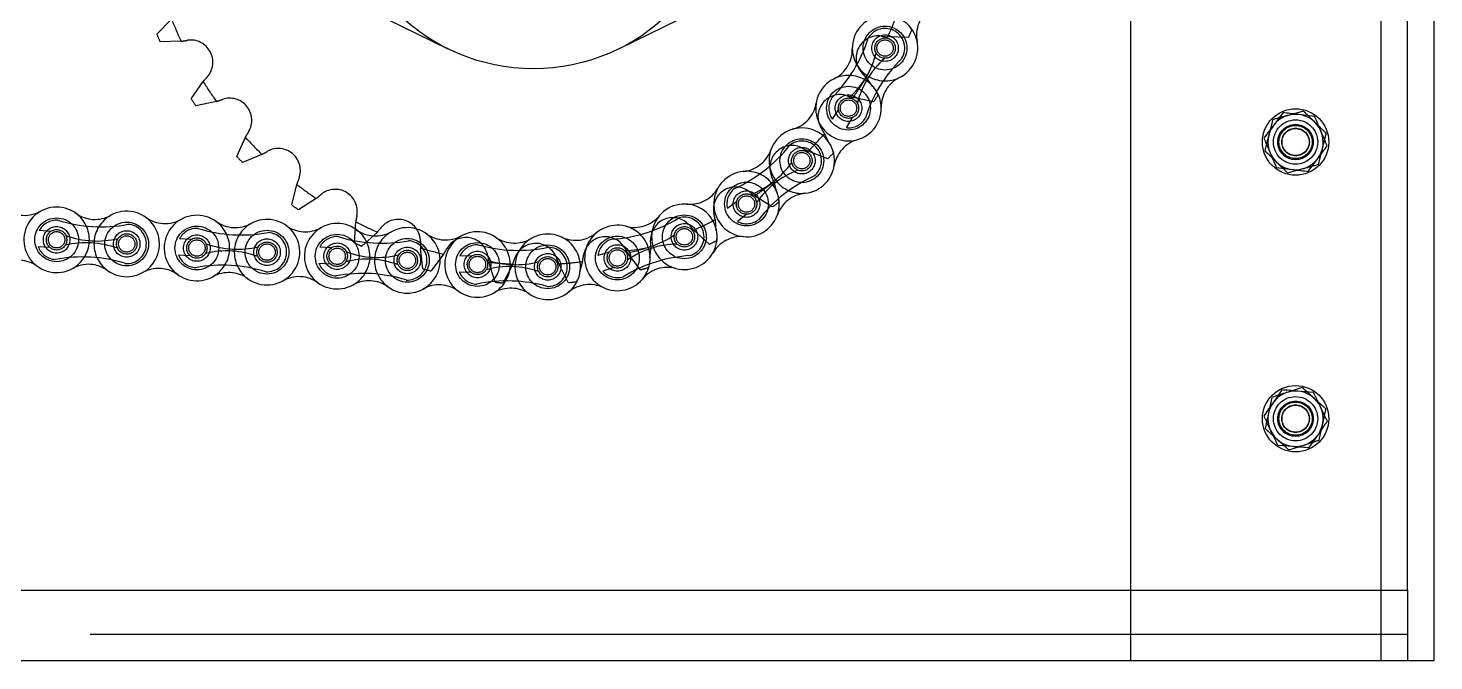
# Model space of a CAD drawing. Header units: metres. Extents: x 0 to 63075, y 0 to 44550.
# Drawn here: x 39252.7 to 39506.8, y 35022.3 to 35136.6 of the extents above; entities that cross this region are included whole.
import ezdxf

# ---------------------------------------------------------------- set-up
doc = ezdxf.new("R2010")
doc.units = ezdxf.units.M
doc.header["$LTSCALE"] = 75
doc.linetypes.add('HIDDEN2', pattern=[4.7625, 3.175, -1.5875])
for name, color, linetype in [('SDM', 7, 'Continuous'), ('SL4', 4, 'Continuous'), ('ST1', 7, 'HIDDEN2')]:
    doc.layers.add(name, color=color, linetype=linetype)

# ---------------------------------------------------------------- blocks, each defined once
blk = doc.blocks.new('A$Cf5e9a517')
at = {"layer": 'SL4'}
for p, q in [((3289.74, 1456.35), (3289.74, 1700.35)), ((3334.98, 1456.35), (3334.98, 1700.35)), ((3344.5, 1700.35), (3344.5, 1456.35)), ((3166.36, 1566.91), (3129.17, 1585.1)), ((3234.3, 1585.1), (3197.12, 1566.91)), ((3317.23, 1555.42), (3315.5, 1553.11)), ((3322.96, 1554.73), (3320.1, 1555.07)), ((3316.04, 1545.49), (3318.9, 1545.15)), ((3321.77, 1544.8), (3323.5, 1547.11)), ((3317.02, 1505.32), (3315.38, 1502.94)), ((3322.77, 1504.87), (3319.9, 1505.09)), ((3321.98, 1494.9), (3323.62, 1497.28)), ((3316.23, 1495.35), (3319.1, 1495.13)), ((2387.24, 1469.11), (3289.74, 1469.11)), ((3289.74, 1456.35), (2387.24, 1456.35)), ((3334.98, 1456.35), (3289.74, 1456.35)), ((3344.5, 1456.35), (3334.98, 1456.35))]:
    blk.add_line(p, q, dxfattribs=at)
blk.add_circle((3181.74, 1598.35), 35, dxfattribs=at)
for centre, start, end in [((3319.5, 1550.11), 83.1301, 143.1301), ((3319.5, 1550.11), 23.1301, 83.1301), ((3319.5, 1550.11), 143.1301, 203.1301), ((3319.5, 1550.11), 323.1301, 23.1301), ((3319.5, 1550.11), 203.1301, 263.1301), ((3319.5, 1550.11), 263.1301, 323.1301), ((3319.5, 1500.11), 85.4648, 145.4648), ((3319.5, 1500.11), 25.4648, 85.4648), ((3319.5, 1500.11), 145.4648, 205.4648), ((3319.5, 1500.11), 325.4648, 25.4648), ((3319.5, 1500.11), 205.4648, 265.4648), ((3319.5, 1500.11), 265.4648, 325.4648)]:
    blk.add_arc(centre, 5, start, end, dxfattribs=at)
for points, knots in [([(3320.1, 1555.07), (3320.03, 1555.08), (3319.06, 1555.2), (3318.11, 1555.31), (3317.23, 1555.42)], [0, 0, 0, 0, 0.070201, 1, 1, 1, 1]), ([(3315.5, 1553.11), (3315.46, 1553.06), (3314.87, 1552.28), (3314.3, 1551.51), (3313.77, 1550.8)], [0, 0, 0, 0, 0.070201, 1, 1, 1, 1]), ([(3324.1, 1552.07), (3324.01, 1552.28), (3323.63, 1553.18), (3323.25, 1554.06), (3322.96, 1554.73)], [0, 0, 0, 0, 0.231849, 1, 1, 1, 1]), ([(3313.77, 1550.8), (3314.06, 1550.13), (3314.43, 1549.25), (3314.81, 1548.35), (3314.9, 1548.15)], [0, 0, 0, 0, 0.768151, 1, 1, 1, 1]), ([(3325.23, 1549.42), (3325.15, 1549.6), (3324.78, 1550.47), (3324.4, 1551.36), (3324.1, 1552.07)], [0, 0, 0, 0, 0.211001, 1, 1, 1, 1]), ([(3314.9, 1548.15), (3315.2, 1547.44), (3315.59, 1546.54), (3315.96, 1545.67), (3316.04, 1545.49)], [0, 0, 0, 0, 0.788999, 1, 1, 1, 1]), ([(3323.5, 1547.11), (3323.54, 1547.16), (3324.13, 1547.94), (3324.7, 1548.71), (3325.23, 1549.42)], [0, 0, 0, 0, 0.070201, 1, 1, 1, 1]), ([(3318.9, 1545.15), (3318.97, 1545.14), (3319.94, 1545.02), (3320.89, 1544.91), (3321.77, 1544.8)], [0, 0, 0, 0, 0.070201, 1, 1, 1, 1]), ([(3319.9, 1505.09), (3319.83, 1505.1), (3318.86, 1505.18), (3317.9, 1505.25), (3317.02, 1505.32)], [0, 0, 0, 0, 0.070201, 1, 1, 1, 1]), ([(3324.01, 1502.26), (3323.92, 1502.46), (3323.5, 1503.35), (3323.09, 1504.21), (3322.77, 1504.87)], [0, 0, 0, 0, 0.231849, 1, 1, 1, 1]), ([(3315.38, 1502.94), (3315.34, 1502.89), (3314.79, 1502.09), (3314.25, 1501.3), (3313.74, 1500.57)], [0, 0, 0, 0, 0.070201, 1, 1, 1, 1]), ([(3325.26, 1499.65), (3325.17, 1499.83), (3324.77, 1500.68), (3324.35, 1501.56), (3324.01, 1502.26)], [0, 0, 0, 0, 0.211001, 1, 1, 1, 1]), ([(3313.74, 1500.57), (3314.06, 1499.91), (3314.47, 1499.05), (3314.89, 1498.16), (3314.99, 1497.96)], [0, 0, 0, 0, 0.768151, 1, 1, 1, 1]), ([(3323.62, 1497.28), (3323.66, 1497.33), (3324.21, 1498.13), (3324.75, 1498.92), (3325.26, 1499.65)], [0, 0, 0, 0, 0.070201, 1, 1, 1, 1]), ([(3314.99, 1497.96), (3315.32, 1497.26), (3315.74, 1496.38), (3316.14, 1495.53), (3316.23, 1495.35)], [0, 0, 0, 0, 0.7889992, 1, 1, 1, 1]), ([(3319.1, 1495.13), (3319.17, 1495.12), (3320.14, 1495.04), (3321.1, 1494.97), (3321.98, 1494.9)], [0, 0, 0, 0, 0.070201, 1, 1, 1, 1])]:
    blk.add_open_spline(points, degree=3, knots=knots, dxfattribs=at)
at = {"layer": 'ST1'}
for p, q in [((3334.98, 1456.35), (3334.98, 1700.35)), ((3339.74, 1469.11), (3339.74, 1690.82)), ((3113.66, 1569.59), (3116.34, 1572.29)), ((3249.92, 1570.63), (3250.15, 1570.4)), ((3118.06, 1568.33), (3114.26, 1568.21)), ((3249.57, 1569.02), (3245.77, 1569.09)), ((3119.89, 1557.9), (3122.04, 1561.03)), ((3241.87, 1561.75), (3243.05, 1560.07)), ((3243.24, 1557.38), (3239.52, 1558.13)), ((3243.88, 1558.9), (3244.06, 1558.64)), ((3124.44, 1557.44), (3120.73, 1556.65)), ((3236.86, 1556.05), (3235.75, 1554.24)), ((3320.93, 1555.7), (3318.15, 1554.92)), ((3239.38, 1554.52), (3238.27, 1552.7)), ((3315.37, 1554.15), (3314.66, 1551.35)), ((3128.11, 1547.5), (3129.67, 1550.97)), ((3234.37, 1551.6), (3235.23, 1549.74)), ((3132.67, 1547.87), (3129.15, 1546.43)), ((3234.94, 1547.06), (3231.4, 1548.46)), ((3235.83, 1548.44), (3235.97, 1548.15)), ((3323.63, 1546.07), (3324.34, 1548.87)), ((3318.07, 1544.52), (3320.85, 1545.3)), ((3138.05, 1538.75), (3138.96, 1542.44)), ((3225.18, 1542.95), (3225.69, 1540.97)), ((3142.47, 1539.92), (3139.27, 1537.87)), ((3224.92, 1538.38), (3221.7, 1540.39)), ((3218.48, 1539.38), (3216.81, 1538.07)), ((3226.05, 1539.58), (3226.13, 1539.27)), ((3149.4, 1531.9), (3149.63, 1535.7)), ((3214.59, 1536.08), (3214.74, 1534.04)), ((3220.3, 1537.06), (3218.63, 1535.75)), ((3094.54, 1533.97), (3092.42, 1534.1)), ((3119.89, 1532.49), (3117.77, 1532.61)), ((3153.54, 1533.84), (3150.75, 1531.26)), ((3213.52, 1531.64), (3210.71, 1534.19)), ((3214.85, 1532.61), (3214.87, 1532.29)), ((3094.36, 1531.03), (3092.24, 1531.15)), ((3119.72, 1529.54), (3117.6, 1529.67)), ((3145.25, 1531), (3143.13, 1531.13)), ((3161.78, 1527.2), (3161.34, 1530.97)), ((3165.51, 1529.85), (3163.23, 1526.81)), ((3195.42, 1530.23), (3193.39, 1529.59)), ((3201.1, 1527.03), (3198.78, 1530.04)), ((3202.94, 1531.22), (3202.73, 1529.19)), ((3145.08, 1528.06), (3142.96, 1528.18)), ((3170.57, 1529.49), (3168.45, 1529.56)), ((3174.81, 1524.78), (3173.7, 1528.41)), ((3178, 1528.05), (3176.3, 1524.65)), ((3188.05, 1524.72), (3186.31, 1528.1)), ((3190.61, 1528.51), (3190.05, 1526.59)), ((3196.31, 1527.41), (3194.28, 1526.78)), ((3202.58, 1527.76), (3202.54, 1527.44)), ((3170.47, 1526.54), (3168.35, 1526.61)), ((3189.65, 1525.21), (3189.55, 1524.86)), ((3320.7, 1505.76), (3317.96, 1504.87)), ((3315.21, 1503.97), (3314.61, 1501.15)), ((3323.79, 1496.25), (3324.39, 1499.07)), ((3318.3, 1494.46), (3321.04, 1495.35)), ((2339.74, 1469.11), (3339.74, 1469.11)), ((3289.74, 1469.11), (3339.74, 1469.11)), ((3339.74, 1469.11), (3339.74, 1461.49)), ((3339.74, 1461.11), (2339.74, 1461.11)), ((3339.74, 1461.49), (3339.74, 1456.35))]:
    blk.add_line(p, q, dxfattribs=at)
for centre, radius in [((3245.3, 1567.08), 3.96), ((3245.3, 1567.08), 2.4), ((3245.3, 1567.08), 1.84), ((3245.3, 1567.08), 1.48), ((3238.69, 1556.23), 3.96), ((3238.69, 1556.23), 2.4), ((3238.69, 1556.23), 1.84), ((3238.69, 1556.23), 1.48), ((3319.5, 1550.11), 6), ((3319.5, 1550.11), 4), ((3319.5, 1550.11), 3.2), ((3319.5, 1550.11), 3), ((3319.5, 1550.11), 2.5), ((3319.5, 1550.11), 2.45), ((3230.26, 1546.74), 3.96), ((3230.26, 1546.74), 2.4), ((3230.26, 1546.74), 1.85), ((3230.26, 1546.74), 1.48), ((3220.26, 1538.9), 3.96), ((3220.26, 1538.9), 2.4), ((3220.26, 1538.9), 1.85), ((3220.26, 1538.9), 1.48), ((3095.56, 1532.44), 3.96), ((3095.56, 1532.44), 2.4), ((3108.23, 1531.69), 3.96), ((3120.91, 1530.95), 3.96), ((3209.03, 1532.98), 3.96), ((3209.03, 1532.98), 2.4), ((3209.03, 1532.98), 1.85), ((3095.56, 1532.44), 1.85), ((3095.56, 1532.44), 1.48), ((3108.23, 1531.69), 2.4), ((3108.23, 1531.69), 1.84), ((3108.23, 1531.69), 1.48), ((3120.91, 1530.95), 2.4), ((3120.91, 1530.95), 1.84), ((3120.91, 1530.95), 1.48), ((3133.59, 1530.21), 3.96), ((3133.59, 1530.21), 2.4), ((3146.27, 1529.47), 3.96), ((3158.95, 1528.72), 3.96), ((3196.92, 1529.16), 3.96), ((3209.03, 1532.98), 1.48), ((3133.59, 1530.21), 1.84), ((3133.59, 1530.21), 1.48), ((3146.27, 1529.47), 2.4), ((3146.27, 1529.47), 1.85), ((3146.27, 1529.47), 1.48), ((3158.95, 1528.72), 2.4), ((3158.95, 1528.72), 1.84), ((3158.95, 1528.72), 1.48), ((3171.63, 1527.98), 3.96), ((3171.63, 1527.98), 2.4), ((3171.63, 1527.98), 1.84), ((3184.32, 1527.56), 3.96), ((3184.32, 1527.56), 2.4), ((3196.92, 1529.16), 2.4), ((3196.92, 1529.16), 1.85), ((3196.92, 1529.16), 1.48), ((3171.63, 1527.98), 1.48), ((3184.32, 1527.56), 1.84), ((3184.32, 1527.56), 1.48), ((3319.5, 1500.11), 6), ((3319.5, 1500.11), 4), ((3319.5, 1500.11), 3.2), ((3319.5, 1500.11), 3), ((3319.5, 1500.11), 2.5), ((3319.5, 1500.11), 2.45)]:
    blk.add_circle(centre, radius, dxfattribs=at)
for centre, radius, start, end in [((3245.3, 1567.08), 5.92, 296.2255, 181.0922), ((3181.74, 1598.35), 70.4, 335.441, 338.9578), ((3256.91, 1569.41), 5.92, 126.5112, 191.3778), ((3181.74, 1598.35), 70.4, 201.7268, 205.2435), ((3245.3, 1567.08), 3.55, 328.6589, 148.6589), ((3181.74, 1598.35), 73.9, 336.6179, 337.7809), ((3181.74, 1598.35), 73.9, 202.9036, 204.0666), ((3115.54, 1589.09), 20.92, 276.9172, 280.0945), ((3119.8, 1564.54), 4, 318.698, 98.5579), ((3217.15, 1576.79), 26.32, 314.699, 342.6187), ((3244.07, 1565.29), 4, 82.1266, 221.9865), ((3248.04, 1589.89), 20.92, 260.5901, 263.7673), ((3233.46, 1566.85), 5.92, 296.2255, 1.0922), ((3228.03, 1570.16), 16.17, 311.6519, 345.6659), ((3245.3, 1567.08), 5.92, 181.0922, 296.2255), ((3255.96, 1553.15), 16.17, 131.6519, 165.6659), ((3266.85, 1546.52), 26.32, 134.699, 162.6187), ((3138.15, 1547.68), 20.92, 137.1615, 140.3388), ((3181.74, 1598.35), 70.4, 212.0125, 215.5292), ((3238.69, 1556.23), 5.92, 116.2255, 1.0922), ((3238.69, 1556.23), 5.92, 1.0922, 116.2255), ((3181.74, 1598.35), 70.4, 325.1553, 328.6721), ((3225.93, 1548.2), 20.92, 40.3458, 43.523), ((3250.53, 1556.45), 5.92, 116.2255, 181.0922), ((3181.74, 1598.35), 73.9, 213.1893, 214.3523), ((3118.26, 1577.42), 20.92, 287.2029, 290.3802), ((3126.83, 1554.03), 4, 328.9837, 108.8437), ((3237.17, 1554.69), 4, 71.8409, 211.7008), ((3238.69, 1556.23), 3.55, 148.6589, 214.1055), ((3245.46, 1578.18), 20.92, 250.3043, 253.4816), ((3181.74, 1598.35), 73.9, 326.3322, 327.4952), ((3227.01, 1558.12), 5.92, 285.9399, 350.8065), ((3230.26, 1546.74), 5.92, 275.6543, 160.5209), ((3216.27, 1541.12), 20.92, 30.0601, 33.2373), ((3238.69, 1556.23), 3.55, 263.2122, 328.6589), ((3147.9, 1540.71), 20.92, 147.4472, 150.6245), ((3181.74, 1598.35), 70.4, 222.2982, 225.8149), ((3230.26, 1546.74), 3.55, 308.0876, 128.0876), ((3181.74, 1598.35), 70.4, 314.8696, 318.3863), ((3241.95, 1544.84), 5.92, 105.9399, 170.8065), ((3181.74, 1598.35), 73.9, 223.4751, 224.638), ((3123.01, 1566.42), 20.92, 297.4886, 300.6659), ((3135.63, 1544.94), 4, 339.2694, 119.1294), ((3207.31, 1565.72), 26.32, 294.1277, 322.0474), ((3219.1, 1550.68), 5.92, 275.6543, 340.5209), ((3230.26, 1546.74), 5.92, 160.5209, 275.6542), ((3228.48, 1545.49), 4, 61.5552, 201.4151), ((3240.84, 1567.13), 20.92, 240.0186, 243.1959), ((3181.74, 1598.35), 73.9, 316.0465, 317.2095), ((3215.17, 1555.69), 16.17, 291.0806, 325.0946), ((3235.35, 1529.95), 16.17, 111.0806, 145.0946), ((3158.73, 1535.59), 20.92, 157.7329, 160.9102), ((3181.74, 1598.35), 70.4, 232.5839, 236.1006), ((3220.26, 1538.9), 5.92, 95.6543, 340.5209), ((3220.26, 1538.9), 5.92, 340.5209, 95.6543), ((3181.74, 1598.35), 70.4, 304.5839, 308.1006), ((3243.21, 1519.92), 26.32, 114.1277, 142.0474), ((3205.49, 1535.87), 20.92, 19.7743, 22.9516), ((3129.66, 1556.45), 20.92, 307.7743, 310.9516), ((3145.91, 1537.56), 4, 349.5552, 129.4151), ((3209.98, 1544.78), 5.92, 265.3686, 330.2353), ((3218.29, 1537.99), 4, 51.2694, 191.1294), ((3220.26, 1538.9), 3.55, 128.0876, 193.5342), ((3234.31, 1557.08), 20.92, 229.7329, 232.9102), ((3231.42, 1534.95), 5.92, 95.6543, 160.5209), ((3089.8, 1542.78), 5.92, 234.215, 299.0816), ((3095.56, 1532.44), 5.92, 54.215, 299.0816), ((3108.23, 1531.69), 5.92, 234.215, 119.0816), ((3181.74, 1598.35), 73.9, 233.7608, 234.9238), ((3209.03, 1532.98), 5.92, 255.083, 139.9496), ((3181.74, 1598.35), 73.9, 305.7608, 306.9238), ((3095.56, 1532.44), 3.55, 86.6483, 152.095), ((3103.6, 1561.11), 26.32, 252.6885, 280.6082), ((3095.56, 1532.44), 5.92, 299.0816, 54.2151), ((3102.48, 1542.04), 5.92, 234.215, 299.0816), ((3108.23, 1531.69), 5.92, 119.0816, 234.2151), ((3108.23, 1531.69), 3.55, 266.6483, 86.6483), ((3115.16, 1541.3), 5.92, 234.215, 299.0816), ((3120.91, 1530.95), 5.92, 54.215, 299.0816), ((3120.91, 1530.95), 5.92, 299.0816, 54.2151), ((3127.84, 1540.56), 5.92, 234.215, 299.0816), ((3133.59, 1530.21), 5.92, 119.0816, 234.2151), ((3133.59, 1530.21), 5.92, 234.215, 119.0816), ((3140.51, 1539.81), 5.92, 234.215, 299.0816), ((3146.27, 1529.47), 5.92, 54.215, 299.0816), ((3170.31, 1532.49), 20.92, 168.0186, 171.1959), ((3181.74, 1598.35), 70.4, 242.8696, 246.3863), ((3157.34, 1532.14), 4, 359.8409, 139.7008), ((3196.92, 1529.16), 5.92, 75.083, 319.9496), ((3194.22, 1558.81), 26.32, 273.5565, 301.4762), ((3199.97, 1540.6), 5.92, 255.083, 319.9496), ((3196.92, 1529.16), 5.92, 319.9496, 75.083), ((3206.92, 1532.44), 4, 40.9837, 180.8437), ((3209.03, 1532.98), 5.92, 139.9496, 255.083), ((3209.03, 1532.98), 3.55, 287.5163, 107.5163), ((3226.1, 1548.35), 20.92, 219.4472, 222.6245), ((3181.74, 1598.35), 70.4, 294.2982, 297.8149), ((3193.95, 1532.64), 20.92, 9.4886, 12.6659), ((3220.26, 1538.9), 3.55, 242.6409, 308.0876), ((3102.85, 1548.39), 16.17, 249.6413, 283.6553), ((3120.91, 1530.95), 3.55, 86.6483, 152.095), ((3128.95, 1559.63), 26.32, 252.6885, 280.6082), ((3133.59, 1530.21), 3.55, 266.6483, 86.6483), ((3146.27, 1529.47), 3.55, 86.6483, 152.095), ((3154.31, 1558.14), 26.32, 252.6885, 280.6082), ((3146.27, 1529.47), 5.92, 299.0816, 54.2151), ((3153.19, 1539.07), 5.92, 234.215, 299.0816), ((3158.95, 1528.72), 5.92, 119.0816, 234.2151), ((3137.98, 1547.83), 20.92, 318.0601, 321.2373), ((3158.95, 1528.72), 5.92, 234.215, 119.0816), ((3158.95, 1528.72), 3.55, 266.6483, 86.6483), ((3165.87, 1538.33), 5.92, 234.215, 299.0816), ((3171.63, 1527.98), 5.92, 55.6544, 300.521), ((3169.55, 1528.85), 4, 10.1266, 149.9865), ((3171.63, 1527.98), 5.92, 300.521, 55.6543), ((3178.31, 1537.76), 5.92, 235.6544, 300.521), ((3184.32, 1527.56), 5.92, 120.521, 235.6544), ((3184.32, 1527.56), 5.92, 235.6544, 120.521), ((3189.36, 1538.27), 5.92, 244.7974, 309.664), ((3194.75, 1529), 4, 30.698, 170.5579), ((3196.92, 1529.16), 3.55, 107.5163, 172.9629), ((3198.05, 1546.66), 16.17, 270.5093, 304.5233), ((3182.02, 1531.51), 20.92, 359.2029, 2.3802), ((3181.74, 1598.35), 73.9, 295.4751, 296.638), ((3219.31, 1527.1), 5.92, 85.3686, 150.2353), ((3095.56, 1532.44), 3.55, 201.2017, 266.6483), ((3100.94, 1515.74), 16.17, 69.6413, 103.6553), ((3120.91, 1530.95), 3.55, 201.2017, 266.6483), ((3126.3, 1514.26), 16.17, 69.6413, 103.6553), ((3128.21, 1546.9), 16.17, 249.6413, 283.6553), ((3153.56, 1545.42), 16.17, 249.6413, 283.6553), ((3181.74, 1598.35), 73.9, 244.0465, 245.2095), ((3182.25, 1531.51), 20.92, 178.3043, 181.4816), ((3181.74, 1598.35), 70.4, 253.1553, 256.6721), ((3147.7, 1540.82), 20.92, 328.3458, 331.523), ((3171.63, 1527.98), 3.55, 88.0877, 153.5343), ((3178.94, 1556.85), 26.32, 254.1278, 282.0475), ((3182.16, 1527.79), 4, 20.4123, 160.2722), ((3184.32, 1527.56), 3.55, 268.0877, 88.0877), ((3170.08, 1532.53), 20.92, 348.9172, 352.0945), ((3216.46, 1541.24), 20.92, 209.1615, 212.3388), ((3207.89, 1515.47), 16.17, 90.5093, 124.5233), ((3181.74, 1598.35), 70.4, 284.0125, 287.5292), ((3088.63, 1522.83), 5.92, 54.215, 119.0816), ((3100.19, 1503.02), 26.32, 72.6885, 100.6082), ((3101.31, 1522.09), 5.92, 54.215, 119.0816), ((3113.99, 1521.35), 5.92, 54.215, 119.0816), ((3125.55, 1501.53), 26.32, 72.6885, 100.6082), ((3146.27, 1529.47), 3.55, 201.2017, 266.6483), ((3151.65, 1512.77), 16.17, 69.6413, 103.6553), ((3181.74, 1598.35), 73.9, 254.3322, 255.4952), ((3177.43, 1511.43), 16.17, 71.0807, 105.0947), ((3178.52, 1544.11), 16.17, 251.0807, 285.0947), ((3194.18, 1532.68), 20.92, 188.5901, 191.7673), ((3181.74, 1598.35), 70.4, 263.441, 266.9578), ((3158.52, 1535.67), 20.92, 338.6315, 341.8088), ((3205.7, 1535.95), 20.92, 198.8758, 202.0531), ((3181.74, 1598.35), 70.4, 273.7268, 277.2435), ((3211.73, 1503.32), 26.32, 93.5565, 121.4762), ((3181.74, 1598.35), 73.9, 285.1893, 286.3523), ((3205.98, 1521.54), 5.92, 75.083, 139.9496), ((3126.67, 1520.6), 5.92, 54.215, 119.0816), ((3139.35, 1519.86), 5.92, 54.215, 119.0816), ((3150.91, 1500.05), 26.32, 72.6885, 100.6082), ((3152.02, 1519.12), 5.92, 54.215, 119.0816), ((3171.63, 1527.98), 3.55, 202.641, 268.0877), ((3177, 1498.69), 26.32, 74.1278, 102.0475), ((3181.74, 1598.35), 73.9, 264.6179, 265.7809), ((3181.74, 1598.35), 73.9, 274.9036, 276.0666), ((3196.92, 1529.16), 3.55, 222.0697, 287.5163), ((3164.7, 1518.38), 5.92, 54.215, 119.0816), ((3177.64, 1517.78), 5.92, 55.6544, 120.521), ((3191.88, 1518.44), 5.92, 64.7974, 129.664)]:
    blk.add_arc(centre, radius, start, end, dxfattribs=at)
for points, knots in [([(3320.93, 1555.7), (3321.1, 1555.53), (3321.78, 1554.88), (3322.48, 1554.19), (3323, 1553.69)], [0, 0, 0, 0, 0.257551, 1, 1, 1, 1]), ([(3318.15, 1554.92), (3318.09, 1554.91), (3317.15, 1554.64), (3316.23, 1554.39), (3315.37, 1554.15)], [0, 0, 0, 0, 0.070201, 1, 1, 1, 1]), ([(3323, 1553.69), (3323.18, 1553.5), (3323.88, 1552.82), (3324.56, 1552.15), (3325.06, 1551.67)], [0, 0, 0, 0, 0.268634, 1, 1, 1, 1]), ([(3314.66, 1551.35), (3314.64, 1551.28), (3314.4, 1550.34), (3314.16, 1549.41), (3313.94, 1548.55)], [0, 0, 0, 0, 0.070201, 1, 1, 1, 1]), ([(3324.34, 1548.87), (3324.36, 1548.94), (3324.6, 1549.88), (3324.84, 1550.81), (3325.06, 1551.67)], [0, 0, 0, 0, 0.070201, 1, 1, 1, 1]), ([(3313.94, 1548.55), (3314.11, 1548.38), (3314.79, 1547.73), (3315.49, 1547.04), (3316, 1546.53)], [0, 0, 0, 0, 0.257551, 1, 1, 1, 1]), ([(3316, 1546.53), (3316.19, 1546.35), (3316.89, 1545.67), (3317.57, 1545), (3318.07, 1544.52)], [0, 0, 0, 0, 0.268634, 1, 1, 1, 1]), ([(3320.85, 1545.3), (3320.91, 1545.31), (3321.85, 1545.58), (3322.77, 1545.83), (3323.63, 1546.07)], [0, 0, 0, 0, 0.070201, 1, 1, 1, 1]), ([(3317.96, 1504.87), (3317.89, 1504.84), (3316.96, 1504.54), (3316.06, 1504.25), (3315.21, 1503.97)], [0, 0, 0, 0, 0.070201, 1, 1, 1, 1]), ([(3320.7, 1505.76), (3320.88, 1505.59), (3321.58, 1504.97), (3322.31, 1504.31), (3322.85, 1503.82)], [0, 0, 0, 0, 0.257551, 1, 1, 1, 1]), ([(3322.85, 1503.82), (3323.04, 1503.65), (3323.77, 1503), (3324.47, 1502.36), (3324.99, 1501.89)], [0, 0, 0, 0, 0.268634, 1, 1, 1, 1]), ([(3324.39, 1499.07), (3324.4, 1499.14), (3324.61, 1500.09), (3324.81, 1501.02), (3324.99, 1501.89)], [0, 0, 0, 0, 0.070201, 1, 1, 1, 1]), ([(3314.61, 1501.15), (3314.6, 1501.08), (3314.39, 1500.13), (3314.19, 1499.2), (3314.01, 1498.33)], [0, 0, 0, 0, 0.070201, 1, 1, 1, 1]), ([(3314.01, 1498.33), (3314.19, 1498.16), (3314.89, 1497.54), (3315.61, 1496.88), (3316.15, 1496.4)], [0, 0, 0, 0, 0.257551, 1, 1, 1, 1]), ([(3316.15, 1496.4), (3316.35, 1496.22), (3317.07, 1495.57), (3317.78, 1494.93), (3318.3, 1494.46)], [0, 0, 0, 0, 0.268634, 1, 1, 1, 1]), ([(3321.04, 1495.35), (3321.11, 1495.38), (3322.04, 1495.68), (3322.94, 1495.97), (3323.79, 1496.25)], [0, 0, 0, 0, 0.070201, 1, 1, 1, 1])]:
    blk.add_open_spline(points, degree=3, knots=knots, dxfattribs=at)

msp = doc.modelspace()

# ---------------------------------------------------------------- block references
at = {"layer": 'SDM'}
msp.add_blockref('A$Cf5e9a517', (36162.25, 33565.92), dxfattribs=at)

doc.saveas('drawing.dxf')
